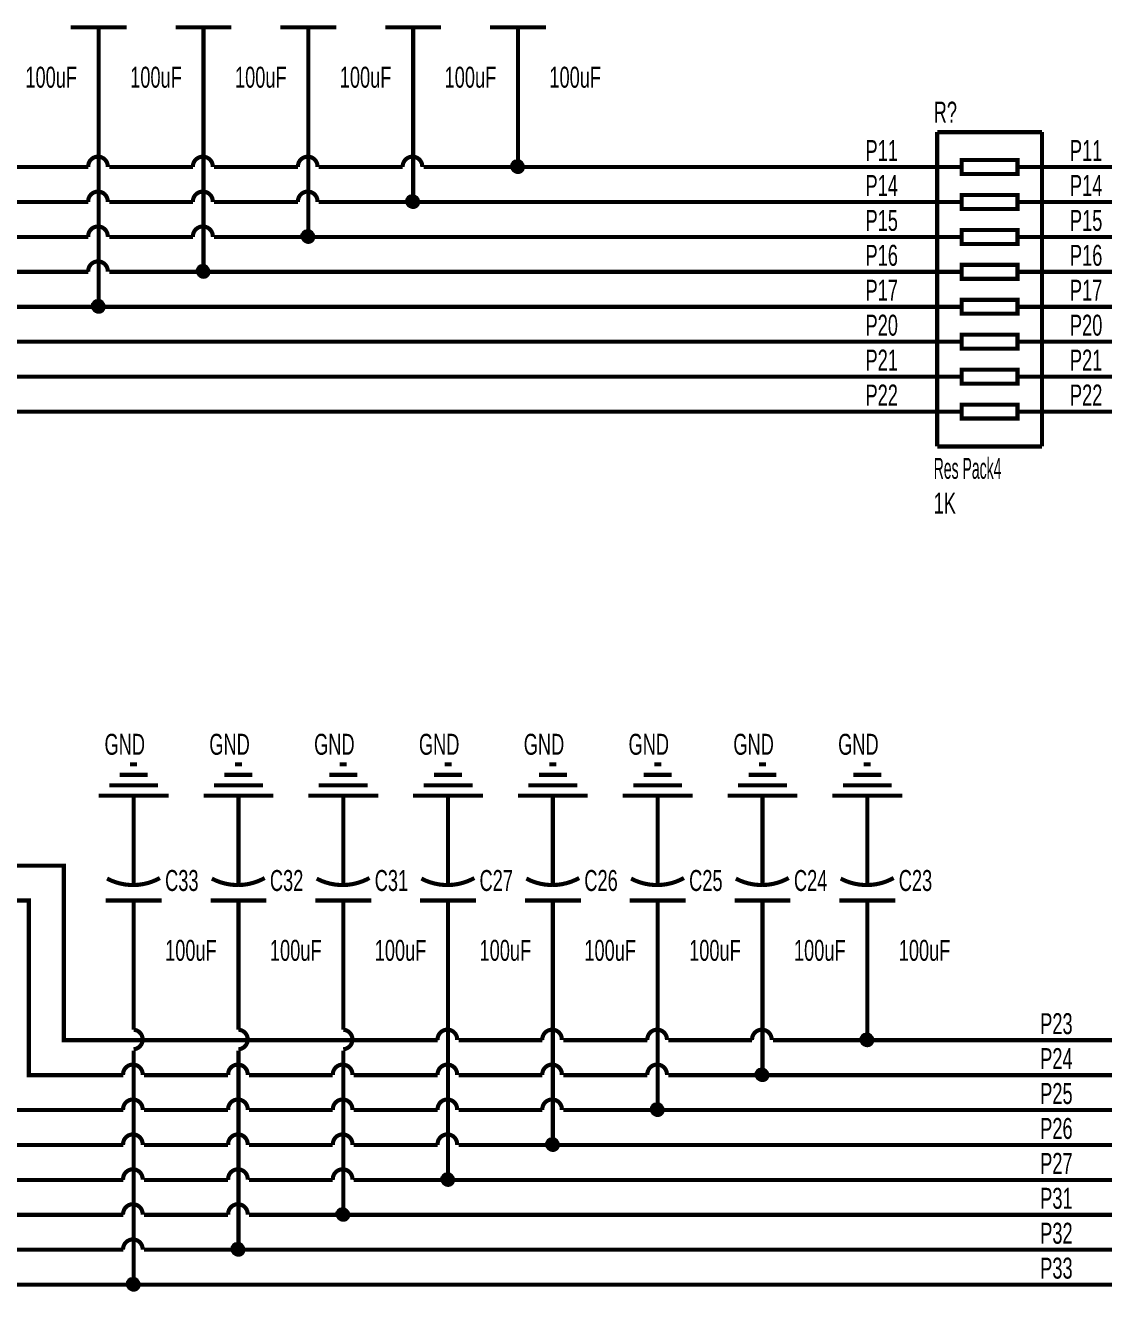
# Model space of a CAD drawing. Extents: x 0 to 22.3, y 0 to 15.7.
# Drawn here: x 2.99 to 6.082, y 6.78 to 10.406 of the extents above; entities that cross this region are included whole.
import ezdxf

# ---------------------------------------------------------------- set-up
doc = ezdxf.new("R2010")
doc.units = 0
doc.header["$MEASUREMENT"] = 0
doc.layers.get('0').update_dxf_attribs({"linetype": 'CONTINUOUS'})

msp = doc.modelspace()

# ---------------------------------------------------------------- linework, layer by layer
at = {"const_width": 0.0118}
for points in [[(3.28, 10.4), (3.12, 10.4)], [(3.2, 10.4), (3.2, 10.3)], [(3.58, 10.4), (3.42, 10.4)], [(3.5, 10.4), (3.5, 10.3)], [(3.88, 10.4), (3.72, 10.4)], [(3.8, 10.4), (3.8, 10.3)], [(4.18, 10.4), (4.02, 10.4)], [(4.1, 10.4), (4.1, 10.3)], [(4.48, 10.4), (4.32, 10.4)], [(4.4, 10.4), (4.4, 10.3)], [(3.2, 10.3), (3.2, 9.6)], [(3.5, 10.3), (3.5, 9.7)], [(3.8, 10.3), (3.8, 9.8)], [(4.1, 10.3), (4.1, 9.9)], [(4.4, 10.3), (4.4, 10)], [(5.6, 10.1), (5.6, 9.2)], [(5.6, 10.1), (5.9, 10.1)], [(5.9, 10.1), (5.9, 9.2)], [(3.225836, 10.000227), (3.225863, 10.002672), (3.225676, 10.00511), (3.225278, 10.007523), (3.22467, 10.009892), (3.223859, 10.012199), (3.22285, 10.014426), (3.22165, 10.016557), (3.22027, 10.018576), (3.218719, 10.020466), (3.217008, 10.022214), (3.215153, 10.023806), (3.213165, 10.02523), (3.211061, 10.026476), (3.208856, 10.027533), (3.206568, 10.028394), (3.204213, 10.029053), (3.20181, 10.029503), (3.199377, 10.029743), (3.196932, 10.029769), (3.194494, 10.029583), (3.192082, 10.029184), (3.189714, 10.028577), (3.187407, 10.027765), (3.18518, 10.026756), (3.18305, 10.025556), (3.181032, 10.024175), (3.179142, 10.022624), (3.177394, 10.020913), (3.175803, 10.019057), (3.174379, 10.017069), (3.173133, 10.014964), (3.172076, 10.012759), (3.171215, 10.010471), (3.170557, 10.008115), (3.170106, 10.005712), (3.169867, 10.003278), (3.16984, 10.000833), (3.169881, 9.999992)], [(3.526482, 10.000217), (3.52651, 10.002662), (3.526321, 10.0051), (3.525917, 10.007513), (3.525302, 10.009882), (3.524479, 10.012189), (3.523454, 10.014417), (3.522237, 10.016549), (3.520836, 10.018567), (3.519261, 10.020458), (3.517525, 10.022207), (3.515641, 10.023799), (3.513623, 10.025224), (3.511487, 10.026471), (3.509249, 10.027529), (3.506925, 10.028391), (3.504534, 10.02905), (3.502094, 10.029502), (3.499623, 10.029742), (3.497141, 10.02977), (3.494665, 10.029584), (3.492215, 10.029186), (3.48981, 10.02858), (3.487467, 10.027769), (3.485205, 10.02676), (3.483041, 10.025561), (3.480992, 10.024181), (3.479072, 10.02263), (3.477297, 10.020921), (3.47568, 10.019065), (3.474233, 10.017077), (3.472968, 10.014973), (3.471893, 10.012769), (3.471018, 10.01048), (3.470348, 10.008125), (3.46989, 10.005722), (3.469646, 10.003288), (3.469618, 10.000843), (3.469659, 10.000005)], [(3.82626, 10.000206), (3.826288, 10.002652), (3.826103, 10.00509), (3.825707, 10.007503), (3.825101, 10.009872), (3.824292, 10.01218), (3.823284, 10.014408), (3.822086, 10.01654), (3.820707, 10.018559), (3.819157, 10.020451), (3.817448, 10.0222), (3.815593, 10.023793), (3.813607, 10.025219), (3.811504, 10.026466), (3.8093, 10.027525), (3.807012, 10.028388), (3.804658, 10.029048), (3.802255, 10.0295), (3.799822, 10.029742), (3.797377, 10.02977), (3.794939, 10.029585), (3.792527, 10.029188), (3.790158, 10.028583), (3.787851, 10.027773), (3.785623, 10.026765), (3.783492, 10.025567), (3.781473, 10.024187), (3.779582, 10.022637), (3.777833, 10.020928), (3.77624, 10.019073), (3.774815, 10.017086), (3.773568, 10.014982), (3.772509, 10.012778), (3.771646, 10.01049), (3.770986, 10.008135), (3.770534, 10.005732), (3.770293, 10.003299), (3.770264, 10.000853), (3.770304, 10.000018)], [(4.126039, 10.000217), (4.126066, 10.002662), (4.12588, 10.005101), (4.125482, 10.007514), (4.124876, 10.009883), (4.124066, 10.01219), (4.123057, 10.014418), (4.121858, 10.016549), (4.120478, 10.018568), (4.118928, 10.020459), (4.117218, 10.022207), (4.115363, 10.0238), (4.113376, 10.025225), (4.111272, 10.026471), (4.109068, 10.027529), (4.10678, 10.028391), (4.104425, 10.02905), (4.102022, 10.029502), (4.099589, 10.029742), (4.097144, 10.02977), (4.094707, 10.029584), (4.092294, 10.029186), (4.089925, 10.028579), (4.087619, 10.027769), (4.085391, 10.02676), (4.08326, 10.025561), (4.081242, 10.024181), (4.079352, 10.02263), (4.077604, 10.02092), (4.076011, 10.019064), (4.074586, 10.017077), (4.07334, 10.014973), (4.072282, 10.012768), (4.071421, 10.01048), (4.070761, 10.008125), (4.07031, 10.005721), (4.07007, 10.003288), (4.070042, 10.000842), (4.070082, 10.000005)], [(5.67, 10.02), (5.67, 9.98), (5.83, 9.98), (5.83, 10.02), (5.67, 10.02)], [(0.9, 8.8), (1.3, 8.8), (1.3, 10), (3.17, 10)], [(3.23, 10), (3.47, 10)], [(3.53, 10), (3.77, 10)], [(3.83, 10), (4.07, 10)], [(4.13, 10), (5.4, 10)], [(5.6, 10), (5.4, 10)], [(5.6, 10), (5.67, 10)], [(5.83, 10), (5.9, 10)], [(5.9, 10), (6.1, 10)], [(3.225834, 9.900233), (3.225864, 9.902678), (3.225681, 9.905117), (3.225287, 9.90753), (3.224683, 9.9099), (3.223875, 9.912208), (3.222869, 9.914437), (3.221673, 9.91657), (3.220296, 9.918591), (3.218747, 9.920483), (3.21704, 9.922234), (3.215187, 9.923829), (3.213201, 9.925256), (3.211099, 9.926505), (3.208896, 9.927566), (3.206609, 9.92843), (3.204255, 9.929092), (3.201853, 9.929547), (3.19942, 9.92979), (3.196975, 9.92982), (3.194537, 9.929637), (3.192124, 9.929242), (3.189755, 9.928639), (3.187447, 9.927831), (3.185219, 9.926825), (3.183086, 9.925628), (3.181066, 9.924251), (3.179174, 9.922702), (3.177424, 9.920994), (3.175829, 9.91914), (3.174402, 9.917155), (3.173154, 9.915052), (3.172093, 9.912849), (3.171229, 9.910561), (3.170567, 9.908207), (3.170112, 9.905804), (3.169869, 9.903371), (3.169839, 9.900926), (3.169884, 9.899992)], [(3.52648, 9.900223), (3.526511, 9.902668), (3.526326, 9.905107), (3.525926, 9.90752), (3.525314, 9.90989), (3.524495, 9.912199), (3.523474, 9.914428), (3.52226, 9.916561), (3.520862, 9.918582), (3.519291, 9.920475), (3.517557, 9.922227), (3.515676, 9.923822), (3.51366, 9.92525), (3.511526, 9.9265), (3.509289, 9.927562), (3.506967, 9.928427), (3.504577, 9.92909), (3.502138, 9.929545), (3.499667, 9.929789), (3.497185, 9.929821), (3.494709, 9.929639), (3.492258, 9.929245), (3.489852, 9.928642), (3.487508, 9.927835), (3.485245, 9.926829), (3.483079, 9.925634), (3.481027, 9.924257), (3.479105, 9.922709), (3.477327, 9.921002), (3.475707, 9.919149), (3.474257, 9.917163), (3.472988, 9.915061), (3.47191, 9.912858), (3.471032, 9.910571), (3.470359, 9.908217), (3.469896, 9.905814), (3.469648, 9.903381), (3.469617, 9.900936), (3.469662, 9.900006)], [(3.826258, 9.900212), (3.82629, 9.902658), (3.826109, 9.905096), (3.825716, 9.90751), (3.825114, 9.90988), (3.824308, 9.912189), (3.823304, 9.914419), (3.822109, 9.916552), (3.820733, 9.918574), (3.819186, 9.920468), (3.81748, 9.922219), (3.815628, 9.923816), (3.813644, 9.925244), (3.811542, 9.926495), (3.80934, 9.927557), (3.807054, 9.928424), (3.804701, 9.929088), (3.802299, 9.929544), (3.799866, 9.929789), (3.797421, 9.929821), (3.794983, 9.92964), (3.79257, 9.929247), (3.7902, 9.928645), (3.787892, 9.927839), (3.785662, 9.926834), (3.783529, 9.925639), (3.781508, 9.924263), (3.779615, 9.922716), (3.777863, 9.921009), (3.776267, 9.919157), (3.774839, 9.917172), (3.773588, 9.915071), (3.772526, 9.912868), (3.77166, 9.910581), (3.770996, 9.908227), (3.77054, 9.905825), (3.770295, 9.903392), (3.770263, 9.900946), (3.770307, 9.900019)], [(3.17, 9.9), (1.4, 9.9), (1.4, 8.7), (0.9, 8.7)], [(3.47, 9.9), (3.23, 9.9)], [(3.77, 9.9), (3.53, 9.9)], [(5.4, 9.9), (3.83, 9.9)], [(5.6, 9.9), (5.4, 9.9)], [(5.6, 9.9), (5.67, 9.9)], [(5.67, 9.92), (5.67, 9.88), (5.83, 9.88), (5.83, 9.92), (5.67, 9.92)], [(5.83, 9.9), (5.9, 9.9)], [(5.9, 9.9), (6.1, 9.9)], [(3.225832, 9.80024), (3.225866, 9.802685), (3.225686, 9.805124), (3.225295, 9.807538), (3.224696, 9.809909), (3.223891, 9.812218), (3.222889, 9.814449), (3.221696, 9.816583), (3.220322, 9.818606), (3.218776, 9.820501), (3.217072, 9.822254), (3.215221, 9.823852), (3.213238, 9.825282), (3.211137, 9.826534), (3.208936, 9.827598), (3.20665, 9.828467), (3.204298, 9.829132), (3.201896, 9.829591), (3.199463, 9.829838), (3.197019, 9.829872), (3.19458, 9.829692), (3.192167, 9.829301), (3.189797, 9.828701), (3.187488, 9.827897), (3.185258, 9.826894), (3.183123, 9.825701), (3.181101, 9.824327), (3.179207, 9.822781), (3.177454, 9.821076), (3.175856, 9.819225), (3.174426, 9.817241), (3.173174, 9.81514), (3.17211, 9.812939), (3.171242, 9.810652), (3.170577, 9.808299), (3.170119, 9.805897), (3.169872, 9.803464), (3.169838, 9.801019), (3.169887, 9.799992)], [(3.526477, 9.800229), (3.526513, 9.802674), (3.526332, 9.805113), (3.525935, 9.807527), (3.525327, 9.809898), (3.524511, 9.812208), (3.523494, 9.814439), (3.522284, 9.816574), (3.520889, 9.818597), (3.51932, 9.820493), (3.51759, 9.822247), (3.515711, 9.823845), (3.513697, 9.825276), (3.511565, 9.826529), (3.50933, 9.827594), (3.507009, 9.828463), (3.504621, 9.82913), (3.502182, 9.829589), (3.499712, 9.829837), (3.497229, 9.829872), (3.494753, 9.829694), (3.492302, 9.829303), (3.489894, 9.828704), (3.487549, 9.827901), (3.485284, 9.826899), (3.483117, 9.825707), (3.481063, 9.824333), (3.479138, 9.822788), (3.477357, 9.821084), (3.475734, 9.819233), (3.474281, 9.81725), (3.473009, 9.81515), (3.471928, 9.812948), (3.471046, 9.810663), (3.470369, 9.80831), (3.469903, 9.805908), (3.469651, 9.803475), (3.469615, 9.80103), (3.469665, 9.800006)], [(3.17, 9.8), (1.5, 9.8), (1.5, 8.6), (0.9, 8.6)], [(3.47, 9.8), (3.23, 9.8)], [(5.4, 9.8), (3.53, 9.8)], [(5.6, 9.8), (5.4, 9.8)], [(5.6, 9.8), (5.67, 9.8)], [(5.67, 9.82), (5.67, 9.78), (5.83, 9.78), (5.83, 9.82), (5.67, 9.82)], [(5.83, 9.8), (5.9, 9.8)], [(5.9, 9.8), (6.1, 9.8)], [(3.225829, 9.700246), (3.225867, 9.702692), (3.225691, 9.705131), (3.225304, 9.707545), (3.224708, 9.709917), (3.223907, 9.712228), (3.222908, 9.71446), (3.221719, 9.716596), (3.220347, 9.718621), (3.218805, 9.720518), (3.217103, 9.722274), (3.215254, 9.723875), (3.213274, 9.725308), (3.211175, 9.726563), (3.208976, 9.727631), (3.206691, 9.728503), (3.20434, 9.729172), (3.201939, 9.729634), (3.199506, 9.729885), (3.197062, 9.729922), (3.194623, 9.729747), (3.192209, 9.72936), (3.189838, 9.728763), (3.187528, 9.727962), (3.185296, 9.726963), (3.18316, 9.725773), (3.181136, 9.724402), (3.179239, 9.722859), (3.177483, 9.721157), (3.175883, 9.719308), (3.17445, 9.717327), (3.173195, 9.715228), (3.172127, 9.713028), (3.171256, 9.710743), (3.170587, 9.708391), (3.170125, 9.705989), (3.169874, 9.703557), (3.169836, 9.701112), (3.16989, 9.699992)], [(5.67, 9.72), (5.67, 9.68), (5.83, 9.68), (5.83, 9.72), (5.67, 9.72)], [(3.17, 9.7), (1.6, 9.7), (1.6, 8.5), (0.9, 8.5)], [(5.4, 9.7), (3.23, 9.7)], [(5.6, 9.7), (5.4, 9.7)], [(5.6, 9.7), (5.67, 9.7)], [(5.83, 9.7), (5.9, 9.7)], [(5.9, 9.7), (6.1, 9.7)], [(5.67, 9.62), (5.67, 9.58), (5.83, 9.58), (5.83, 9.62), (5.67, 9.62)], [(5.4, 9.6), (1.7, 9.6), (1.7, 8.4), (0.9, 8.4)], [(5.6, 9.6), (5.4, 9.6)], [(5.6, 9.6), (5.67, 9.6)], [(5.83, 9.6), (5.9, 9.6)], [(5.9, 9.6), (6.1, 9.6)], [(5.4, 9.5), (1.8, 9.5), (1.8, 8.3), (0.9, 8.3)], [(5.6, 9.5), (5.4, 9.5)], [(5.6, 9.5), (5.67, 9.5)], [(5.67, 9.52), (5.67, 9.48), (5.83, 9.48), (5.83, 9.52), (5.67, 9.52)], [(5.83, 9.5), (5.9, 9.5)], [(5.9, 9.5), (6.1, 9.5)], [(5.4, 9.4), (1.9, 9.4), (1.9, 8.2), (0.9, 8.2)], [(5.6, 9.4), (5.4, 9.4)], [(5.6, 9.4), (5.67, 9.4)], [(5.67, 9.42), (5.67, 9.38), (5.83, 9.38), (5.83, 9.42), (5.67, 9.42)], [(5.83, 9.4), (5.9, 9.4)], [(5.9, 9.4), (6.1, 9.4)], [(5.67, 9.32), (5.67, 9.28), (5.83, 9.28), (5.83, 9.32), (5.67, 9.32)], [(5.4, 9.3), (2, 9.3), (2, 8.1), (0.9, 8.1)], [(5.6, 9.3), (5.4, 9.3)], [(5.6, 9.3), (5.67, 9.3)], [(5.83, 9.3), (5.9, 9.3)], [(5.9, 9.3), (6.1, 9.3)], [(5.6, 9.2), (5.9, 9.2)], [(3.29, 8.29), (3.31, 8.29)], [(3.59, 8.29), (3.61, 8.29)], [(3.89, 8.29), (3.91, 8.29)], [(4.19, 8.29), (4.21, 8.29)], [(4.49, 8.29), (4.51, 8.29)], [(4.79, 8.29), (4.81, 8.29)], [(5.09, 8.29), (5.11, 8.29)], [(5.39, 8.29), (5.41, 8.29)], [(3.23, 8.23), (3.37, 8.23)], [(3.26, 8.26), (3.34, 8.26)], [(3.53, 8.23), (3.67, 8.23)], [(3.56, 8.26), (3.64, 8.26)], [(3.83, 8.23), (3.97, 8.23)], [(3.86, 8.26), (3.94, 8.26)], [(4.13, 8.23), (4.27, 8.23)], [(4.16, 8.26), (4.24, 8.26)], [(4.43, 8.23), (4.57, 8.23)], [(4.46, 8.26), (4.54, 8.26)], [(4.73, 8.23), (4.87, 8.23)], [(4.76, 8.26), (4.84, 8.26)], [(5.03, 8.23), (5.17, 8.23)], [(5.06, 8.26), (5.14, 8.26)], [(5.33, 8.23), (5.47, 8.23)], [(5.36, 8.26), (5.44, 8.26)], [(3.2, 8.2), (3.4, 8.2)], [(3.3, 8.1), (3.3, 8.2)], [(3.5, 8.2), (3.7, 8.2)], [(3.6, 8.1), (3.6, 8.2)], [(3.8, 8.2), (4, 8.2)], [(3.9, 8.1), (3.9, 8.2)], [(4.1, 8.2), (4.3, 8.2)], [(4.2, 8.1), (4.2, 8.2)], [(4.4, 8.2), (4.6, 8.2)], [(4.5, 8.1), (4.5, 8.2)], [(4.7, 8.2), (4.9, 8.2)], [(4.8, 8.1), (4.8, 8.2)], [(5, 8.2), (5.2, 8.2)], [(5.1, 8.1), (5.1, 8.2)], [(5.3, 8.2), (5.5, 8.2)], [(5.4, 8.1), (5.4, 8.2)], [(3.3, 8), (3.3, 8.1)], [(3.6, 8), (3.6, 8.1)], [(3.9, 8), (3.9, 8.1)], [(4.2, 8), (4.2, 8.1)], [(4.5, 8), (4.5, 8.1)], [(4.8, 8), (4.8, 8.1)], [(5.1, 8), (5.1, 8.1)], [(5.4, 8), (5.4, 8.1)], [(0.9, 8), (3.1, 8), (3.1, 7.5), (4.17, 7.5)], [(3.3, 7.94), (3.3, 8)], [(3.6, 7.94), (3.6, 8)], [(3.9, 7.94), (3.9, 8)], [(4.2, 7.94), (4.2, 8)], [(4.5, 7.94), (4.5, 8)], [(4.8, 7.94), (4.8, 8)], [(5.1, 7.94), (5.1, 8)], [(5.4, 7.94), (5.4, 8)], [(3.223938, 7.962857), (3.236368, 7.956912), (3.249268, 7.952074), (3.262541, 7.948379), (3.276086, 7.945855), (3.289799, 7.944521), (3.299952, 7.944306)], [(3.299952, 7.944306), (3.313709, 7.945059), (3.327348, 7.947008), (3.340766, 7.950139), (3.353859, 7.954428), (3.366529, 7.959841), (3.375173, 7.964323)], [(3.523885, 7.962766), (3.536323, 7.956837), (3.549229, 7.952014), (3.562507, 7.948335), (3.576054, 7.945828), (3.589769, 7.944511), (3.599946, 7.944309)], [(3.599946, 7.944309), (3.613702, 7.945081), (3.627339, 7.947048), (3.640752, 7.950198), (3.653839, 7.954504), (3.666502, 7.959935), (3.675115, 7.964414)], [(3.823833, 7.962676), (3.836278, 7.956762), (3.84919, 7.951955), (3.862472, 7.948292), (3.876023, 7.945801), (3.889739, 7.944501), (3.89994, 7.944312)], [(3.89994, 7.944312), (3.913695, 7.945102), (3.927329, 7.947089), (3.940738, 7.950256), (3.953819, 7.954581), (3.966475, 7.960029), (3.975057, 7.964506)], [(4.123679, 7.962762), (4.136151, 7.956834), (4.149093, 7.952012), (4.162408, 7.948334), (4.175993, 7.945827), (4.189745, 7.944511), (4.199951, 7.944309)], [(4.199951, 7.944309), (4.213745, 7.945081), (4.227419, 7.94705), (4.240869, 7.9502), (4.253992, 7.954507), (4.266689, 7.959939), (4.275325, 7.964418)], [(4.423933, 7.962849), (4.436364, 7.956906), (4.449265, 7.952069), (4.462538, 7.948375), (4.476083, 7.945852), (4.489796, 7.94452), (4.499952, 7.944307)], [(4.499952, 7.944307), (4.513709, 7.945061), (4.527347, 7.947012), (4.540764, 7.950144), (4.553857, 7.954434), (4.566527, 7.95985), (4.575168, 7.964331)], [(4.723881, 7.962758), (4.736319, 7.95683), (4.749226, 7.952009), (4.762504, 7.948332), (4.776052, 7.945826), (4.789766, 7.94451), (4.799946, 7.944309)], [(4.799946, 7.944309), (4.813702, 7.945082), (4.827338, 7.947052), (4.84075, 7.950203), (4.853838, 7.954511), (4.866499, 7.959943), (4.87511, 7.964422)], [(5.023829, 7.962668), (5.036274, 7.956755), (5.049187, 7.95195), (5.062469, 7.948289), (5.07602, 7.945799), (5.089736, 7.9445), (5.09994, 7.944312)], [(5.09994, 7.944312), (5.113695, 7.945104), (5.127328, 7.947092), (5.140736, 7.950261), (5.153818, 7.954587), (5.166472, 7.960037), (5.175052, 7.964514)], [(5.323675, 7.962754), (5.336147, 7.956827), (5.34909, 7.952007), (5.362405, 7.94833), (5.37599, 7.945824), (5.389742, 7.94451), (5.399951, 7.944309)], [(5.399951, 7.944309), (5.413745, 7.945083), (5.427418, 7.947054), (5.440868, 7.950205), (5.45399, 7.954514), (5.466687, 7.959947), (5.47532, 7.964426)], [(0.9, 7.9), (3, 7.9), (3, 7.4), (3.27, 7.4)], [(3.38, 7.9), (3.22, 7.9)], [(3.3, 7.9), (3.3, 7.8)], [(3.68, 7.9), (3.52, 7.9)], [(3.6, 7.9), (3.6, 7.8)], [(3.98, 7.9), (3.82, 7.9)], [(3.9, 7.9), (3.9, 7.8)], [(4.28, 7.9), (4.12, 7.9)], [(4.2, 7.9), (4.2, 7.8)], [(4.58, 7.9), (4.42, 7.9)], [(4.5, 7.9), (4.5, 7.8)], [(4.88, 7.9), (4.72, 7.9)], [(4.8, 7.9), (4.8, 7.8)], [(5.18, 7.9), (5.02, 7.9)], [(5.1, 7.9), (5.1, 7.8)], [(5.48, 7.9), (5.32, 7.9)], [(5.4, 7.9), (5.4, 7.8)], [(0.9, 7.8), (2.9, 7.8), (2.9, 7.3), (3.27, 7.3)], [(3.3, 7.8), (3.3, 7.53)], [(3.6, 7.8), (3.6, 7.53)], [(3.9, 7.8), (3.9, 7.53)], [(4.2, 7.8), (4.2, 7.1)], [(4.5, 7.8), (4.5, 7.2)], [(4.8, 7.8), (4.8, 7.3)], [(5.1, 7.8), (5.1, 7.4)], [(5.4, 7.8), (5.4, 7.5)], [(0.9, 7.7), (2.8, 7.7), (2.8, 7.2), (3.27, 7.2)], [(0.9, 7.6), (2.7, 7.6), (2.7, 7.1), (3.27, 7.1)], [(0.9, 7.5), (2.6, 7.5), (2.6, 7), (3.27, 7)], [(3.299712, 7.474164), (3.302141, 7.474439), (3.304537, 7.474924), (3.306882, 7.475617), (3.309158, 7.476512), (3.311347, 7.477601), (3.313432, 7.478877), (3.315399, 7.480331), (3.317231, 7.48195), (3.318916, 7.483722), (3.320439, 7.485635), (3.32179, 7.487673), (3.322958, 7.489821), (3.323935, 7.492063), (3.324712, 7.494382), (3.325285, 7.496759), (3.325648, 7.499178), (3.325799, 7.501619), (3.325737, 7.504063), (3.325462, 7.506493), (3.324977, 7.50889), (3.324284, 7.511235), (3.32339, 7.513511), (3.3223, 7.515701), (3.321024, 7.517787), (3.319571, 7.519754), (3.317953, 7.521586), (3.31618, 7.523271), (3.314268, 7.524795), (3.31223, 7.526146), (3.310082, 7.527315), (3.307841, 7.528291), (3.305523, 7.529069), (3.303146, 7.529642), (3.300728, 7.530005), (3.300005, 7.530072)], [(3.599797, 7.47413), (3.602232, 7.474357), (3.604637, 7.474794), (3.606995, 7.47544), (3.609288, 7.476289), (3.611499, 7.477334), (3.61361, 7.478568), (3.615605, 7.479981), (3.617469, 7.481563), (3.619189, 7.483302), (3.62075, 7.485184), (3.622142, 7.487194), (3.623353, 7.489319), (3.624375, 7.491541), (3.625199, 7.493843), (3.625819, 7.496209), (3.62623, 7.498619), (3.62643, 7.501056), (3.626417, 7.503502), (3.626191, 7.505937), (3.625754, 7.508343), (3.625108, 7.510702), (3.624259, 7.512995), (3.623214, 7.515206), (3.62198, 7.517317), (3.620567, 7.519313), (3.618986, 7.521178), (3.617248, 7.522898), (3.615366, 7.524459), (3.613356, 7.525851), (3.611232, 7.527063), (3.609011, 7.528084), (3.606709, 7.528908), (3.604343, 7.529529), (3.601933, 7.52994), (3.600006, 7.530116)], [(3.899768, 7.474141), (3.902201, 7.474384), (3.904603, 7.474838), (3.906957, 7.4755), (3.909244, 7.476364), (3.911447, 7.477425), (3.91355, 7.478673), (3.915535, 7.4801), (3.917389, 7.481695), (3.919096, 7.483445), (3.920645, 7.485338), (3.922022, 7.487358), (3.923219, 7.489491), (3.924225, 7.49172), (3.925033, 7.494028), (3.925637, 7.496397), (3.926032, 7.498811), (3.926215, 7.501249), (3.926185, 7.503695), (3.925942, 7.506128), (3.925488, 7.508531), (3.924826, 7.510885), (3.923962, 7.513173), (3.922902, 7.515376), (3.921653, 7.517479), (3.920226, 7.519465), (3.918632, 7.521319), (3.916882, 7.523027), (3.91499, 7.524576), (3.91297, 7.525954), (3.910838, 7.52715), (3.908609, 7.528157), (3.906302, 7.528965), (3.903933, 7.529569), (3.90152, 7.529964), (3.900006, 7.530103)], [(4.225945, 7.500269), (4.226, 7.502714), (4.225843, 7.505154), (4.225473, 7.507572), (4.224894, 7.509948), (4.22411, 7.512264), (4.223128, 7.514504), (4.221954, 7.516649), (4.220597, 7.518683), (4.219069, 7.520592), (4.21738, 7.52236), (4.215543, 7.523974), (4.213572, 7.525422), (4.211483, 7.526693), (4.209292, 7.527776), (4.207014, 7.528665), (4.204667, 7.529351), (4.202269, 7.529831), (4.199839, 7.530099), (4.197395, 7.530155), (4.194955, 7.529997), (4.192538, 7.529627), (4.190163, 7.529048), (4.187847, 7.528264), (4.185608, 7.527282), (4.183463, 7.526107), (4.181429, 7.524751), (4.179521, 7.523222), (4.177753, 7.521532), (4.176139, 7.519695), (4.174691, 7.517724), (4.173421, 7.515635), (4.172338, 7.513443), (4.171449, 7.511164), (4.170763, 7.508817), (4.170284, 7.506419), (4.170015, 7.503988), (4.16996, 7.501544), (4.170034, 7.500002)], [(4.23, 7.5), (4.47, 7.5)], [(4.525724, 7.500282), (4.525778, 7.502727), (4.525619, 7.505167), (4.525249, 7.507584), (4.524669, 7.50996), (4.523884, 7.512276), (4.5229, 7.514515), (4.521725, 7.51666), (4.520368, 7.518694), (4.518838, 7.520601), (4.517148, 7.522369), (4.515311, 7.523982), (4.51334, 7.525429), (4.51125, 7.526699), (4.509058, 7.527781), (4.50678, 7.528669), (4.504433, 7.529354), (4.502035, 7.529832), (4.499604, 7.5301), (4.49716, 7.530154), (4.49472, 7.529996), (4.492304, 7.529625), (4.489928, 7.529045), (4.487613, 7.52826), (4.485374, 7.527276), (4.48323, 7.526101), (4.481197, 7.524743), (4.479289, 7.523213), (4.477522, 7.521523), (4.475909, 7.519685), (4.474462, 7.517714), (4.473193, 7.515624), (4.472111, 7.513431), (4.471223, 7.511152), (4.470538, 7.508805), (4.47006, 7.506406), (4.469792, 7.503976), (4.469738, 7.501531), (4.469814, 7.499985)], [(4.53, 7.5), (4.77, 7.5)], [(4.826368, 7.500244), (4.826426, 7.502689), (4.82627, 7.50513), (4.825903, 7.507547), (4.825326, 7.509924), (4.824544, 7.512241), (4.823564, 7.514481), (4.822391, 7.516627), (4.821037, 7.518663), (4.81951, 7.520573), (4.817822, 7.522343), (4.815987, 7.523958), (4.814018, 7.525408), (4.81193, 7.526681), (4.809739, 7.527766), (4.807462, 7.528657), (4.805116, 7.529345), (4.802719, 7.529827), (4.800289, 7.530097), (4.797845, 7.530155), (4.795405, 7.53), (4.792987, 7.529632), (4.790611, 7.529055), (4.788295, 7.528273), (4.786055, 7.527293), (4.783909, 7.52612), (4.781874, 7.524765), (4.779964, 7.523238), (4.778195, 7.52155), (4.77658, 7.519715), (4.77513, 7.517745), (4.773858, 7.515657), (4.772773, 7.513465), (4.771882, 7.511188), (4.771194, 7.508841), (4.770712, 7.506444), (4.770442, 7.504013), (4.770384, 7.501568), (4.770457, 7.500034)], [(4.83, 7.5), (5.07, 7.5)], [(5.126147, 7.500257), (5.126203, 7.502702), (5.126047, 7.505143), (5.125678, 7.50756), (5.1251, 7.509936), (5.124317, 7.512253), (5.123336, 7.514493), (5.122163, 7.516638), (5.120807, 7.518674), (5.119279, 7.520583), (5.117591, 7.522352), (5.115755, 7.523967), (5.113785, 7.525415), (5.111697, 7.526687), (5.109505, 7.527771), (5.107228, 7.528661), (5.104881, 7.529348), (5.102484, 7.529829), (5.100054, 7.530098), (5.097609, 7.530155), (5.095169, 7.529998), (5.092752, 7.52963), (5.090377, 7.529052), (5.08806, 7.528269), (5.085821, 7.527287), (5.083676, 7.526113), (5.081641, 7.524758), (5.079732, 7.523229), (5.077964, 7.521541), (5.076349, 7.519704), (5.074901, 7.517734), (5.07363, 7.515645), (5.072545, 7.513453), (5.071656, 7.511175), (5.070969, 7.508829), (5.070488, 7.506431), (5.070219, 7.504), (5.070162, 7.501555), (5.070236, 7.500017)], [(5.13, 7.5), (5.9, 7.5)], [(6.1, 7.5), (5.9, 7.5)], [(3.3, 7.47), (3.3, 6.8)], [(3.6, 7.47), (3.6, 6.9)], [(3.9, 7.47), (3.9, 7)], [(3.32574, 7.400288), (3.325799, 7.402732), (3.325644, 7.405173), (3.325277, 7.407591), (3.3247, 7.409967), (3.323919, 7.412285), (3.322939, 7.414525), (3.321767, 7.416671), (3.320413, 7.418708), (3.318887, 7.420618), (3.3172, 7.422388), (3.315365, 7.424004), (3.313396, 7.425454), (3.311308, 7.426727), (3.309118, 7.427813), (3.306841, 7.428704), (3.304495, 7.429393), (3.302098, 7.429875), (3.299668, 7.430147), (3.297224, 7.430205), (3.294784, 7.43005), (3.292366, 7.429683), (3.28999, 7.429107), (3.287673, 7.428325), (3.285433, 7.427345), (3.283287, 7.426173), (3.281252, 7.424819), (3.279342, 7.423292), (3.277572, 7.421604), (3.275956, 7.419769), (3.274507, 7.4178), (3.273234, 7.415712), (3.272148, 7.413521), (3.271257, 7.411243), (3.270568, 7.408897), (3.270086, 7.4065), (3.269815, 7.404069), (3.269757, 7.401624), (3.269837, 7.399987)], [(3.626384, 7.400249), (3.626446, 7.402694), (3.626295, 7.405135), (3.625931, 7.407553), (3.625358, 7.40993), (3.62458, 7.412249), (3.623603, 7.41449), (3.622434, 7.416638), (3.621083, 7.418676), (3.619559, 7.420589), (3.617874, 7.422361), (3.616042, 7.42398), (3.614075, 7.425433), (3.611989, 7.426708), (3.6098, 7.427798), (3.607524, 7.428692), (3.605179, 7.429384), (3.602783, 7.429869), (3.600353, 7.430144), (3.597909, 7.430206), (3.595469, 7.430054), (3.593051, 7.42969), (3.590674, 7.429117), (3.588356, 7.428339), (3.586115, 7.427362), (3.583967, 7.426193), (3.58193, 7.424841), (3.580018, 7.423317), (3.578246, 7.421632), (3.576627, 7.419799), (3.575175, 7.417832), (3.573899, 7.415746), (3.57281, 7.413556), (3.571916, 7.41128), (3.571224, 7.408935), (3.570739, 7.406538), (3.570464, 7.404108), (3.570403, 7.401663), (3.57048, 7.400036)], [(3.926163, 7.400262), (3.926224, 7.402707), (3.926071, 7.405148), (3.925706, 7.407566), (3.925132, 7.409943), (3.924353, 7.412261), (3.923375, 7.414502), (3.922205, 7.41665), (3.920853, 7.418687), (3.919328, 7.420599), (3.917643, 7.42237), (3.915809, 7.423988), (3.913842, 7.42544), (3.911755, 7.426715), (3.909566, 7.427803), (3.907289, 7.428696), (3.904944, 7.429387), (3.902548, 7.429871), (3.900118, 7.430145), (3.897674, 7.430205), (3.895233, 7.430053), (3.892816, 7.429688), (3.890439, 7.429114), (3.888122, 7.428334), (3.885881, 7.427356), (3.883734, 7.426186), (3.881697, 7.424833), (3.879786, 7.423308), (3.878014, 7.421623), (3.876397, 7.419789), (3.874945, 7.417821), (3.873671, 7.415734), (3.872583, 7.413544), (3.87169, 7.411267), (3.870999, 7.408922), (3.870515, 7.406524), (3.870242, 7.404094), (3.870181, 7.40165), (3.870259, 7.40002)], [(4.225942, 7.400276), (4.226001, 7.40272), (4.225847, 7.405161), (4.225481, 7.407579), (4.224906, 7.409956), (4.224126, 7.412273), (4.223147, 7.414514), (4.221976, 7.416661), (4.220623, 7.418698), (4.219097, 7.420609), (4.217411, 7.42238), (4.215576, 7.423997), (4.213608, 7.425447), (4.211521, 7.426721), (4.209331, 7.427808), (4.207055, 7.4287), (4.204709, 7.42939), (4.202312, 7.429873), (4.199882, 7.430146), (4.197438, 7.430205), (4.194998, 7.430051), (4.19258, 7.429685), (4.190204, 7.42911), (4.187887, 7.42833), (4.185647, 7.42735), (4.1835, 7.426179), (4.181464, 7.424826), (4.179553, 7.4233), (4.177783, 7.421613), (4.176166, 7.419778), (4.174716, 7.41781), (4.173442, 7.415722), (4.172355, 7.413532), (4.171463, 7.411255), (4.170773, 7.408909), (4.17029, 7.406511), (4.170018, 7.404081), (4.169959, 7.401636), (4.170038, 7.400003)], [(4.525721, 7.400289), (4.525779, 7.402734), (4.525624, 7.405174), (4.525257, 7.407592), (4.52468, 7.409968), (4.523899, 7.412286), (4.522919, 7.414526), (4.521747, 7.416672), (4.520393, 7.418708), (4.518866, 7.420619), (4.517179, 7.422389), (4.515344, 7.424005), (4.513375, 7.425455), (4.511288, 7.426728), (4.509097, 7.427814), (4.50682, 7.428705), (4.504474, 7.429394), (4.502077, 7.429876), (4.499647, 7.430147), (4.497203, 7.430205), (4.494763, 7.43005), (4.492346, 7.429683), (4.48997, 7.429106), (4.487653, 7.428325), (4.485413, 7.427344), (4.483267, 7.426172), (4.481231, 7.424818), (4.479321, 7.423291), (4.477552, 7.421604), (4.475936, 7.419768), (4.474486, 7.417799), (4.473214, 7.415711), (4.472128, 7.41352), (4.471237, 7.411242), (4.470548, 7.408896), (4.470066, 7.406498), (4.469795, 7.404068), (4.469737, 7.401623), (4.469818, 7.399985)], [(4.826365, 7.40025), (4.826426, 7.402695), (4.826275, 7.405136), (4.825911, 7.407554), (4.825338, 7.409931), (4.82456, 7.41225), (4.823583, 7.414491), (4.822414, 7.416639), (4.821063, 7.418677), (4.819539, 7.42059), (4.817854, 7.422362), (4.816021, 7.423981), (4.814054, 7.425433), (4.811968, 7.426709), (4.809779, 7.427798), (4.807503, 7.428692), (4.805158, 7.429384), (4.802762, 7.42987), (4.800333, 7.430144), (4.797888, 7.430206), (4.795448, 7.430054), (4.79303, 7.42969), (4.790653, 7.429117), (4.788336, 7.428339), (4.786094, 7.427361), (4.783947, 7.426192), (4.781909, 7.424841), (4.779997, 7.423316), (4.778225, 7.421631), (4.776607, 7.419798), (4.775155, 7.417831), (4.773879, 7.415745), (4.77279, 7.413555), (4.771896, 7.411279), (4.771204, 7.408933), (4.770719, 7.406537), (4.770445, 7.404107), (4.770383, 7.401662), (4.77046, 7.400035)], [(3.27, 6.9), (2.5, 6.9), (2.5, 7.4), (0.9, 7.4)], [(3.33, 7.4), (3.57, 7.4)], [(3.63, 7.4), (3.87, 7.4)], [(3.93, 7.4), (4.17, 7.4)], [(4.23, 7.4), (4.47, 7.4)], [(4.53, 7.4), (4.77, 7.4)], [(4.83, 7.4), (5.9, 7.4)], [(6.1, 7.4), (5.9, 7.4)], [(3.325737, 7.300294), (3.325799, 7.302739), (3.325648, 7.30518), (3.325285, 7.307598), (3.324712, 7.309976), (3.323935, 7.312294), (3.322958, 7.314536), (3.32179, 7.316684), (3.320439, 7.318722), (3.318915, 7.320635), (3.317231, 7.322408), (3.315398, 7.324027), (3.313432, 7.32548), (3.311346, 7.326756), (3.309157, 7.327845), (3.306881, 7.32874), (3.304537, 7.329433), (3.30214, 7.329918), (3.299711, 7.330193), (3.297267, 7.330255), (3.294826, 7.330104), (3.292408, 7.329741), (3.290032, 7.329168), (3.287713, 7.32839), (3.285472, 7.327413), (3.283324, 7.326245), (3.281286, 7.324894), (3.279374, 7.32337), (3.277602, 7.321685), (3.275983, 7.319852), (3.27453, 7.317885), (3.273255, 7.315799), (3.272165, 7.31361), (3.271271, 7.311334), (3.270578, 7.308988), (3.270093, 7.306592), (3.269818, 7.304162), (3.269756, 7.301717), (3.269841, 7.299987)], [(3.626381, 7.300255), (3.626447, 7.3027), (3.626299, 7.305141), (3.625939, 7.307559), (3.62537, 7.309938), (3.624596, 7.312257), (3.623622, 7.314501), (3.622457, 7.31665), (3.621109, 7.31869), (3.619588, 7.320605), (3.617906, 7.32238), (3.616076, 7.324002), (3.614111, 7.325458), (3.612027, 7.326737), (3.60984, 7.327829), (3.607566, 7.328727), (3.605222, 7.329423), (3.602826, 7.329912), (3.600397, 7.33019), (3.597953, 7.330256), (3.595512, 7.330108), (3.593094, 7.329748), (3.590716, 7.329179), (3.588397, 7.328404), (3.586154, 7.327431), (3.584005, 7.326265), (3.581965, 7.324917), (3.580051, 7.323396), (3.578276, 7.321713), (3.576655, 7.319883), (3.575199, 7.317918), (3.573921, 7.315834), (3.572828, 7.313646), (3.571931, 7.311371), (3.571235, 7.309027), (3.570746, 7.306631), (3.570468, 7.304201), (3.570402, 7.301756), (3.570484, 7.300037)], [(3.92616, 7.300269), (3.926225, 7.302713), (3.926076, 7.305154), (3.925715, 7.307573), (3.925144, 7.309951), (3.924369, 7.31227), (3.923394, 7.314513), (3.922228, 7.316662), (3.920879, 7.318702), (3.919357, 7.320616), (3.917674, 7.32239), (3.915843, 7.32401), (3.913878, 7.325465), (3.911793, 7.326743), (3.909605, 7.327835), (3.907331, 7.328731), (3.904986, 7.329426), (3.902591, 7.329914), (3.900161, 7.330191), (3.897717, 7.330256), (3.895277, 7.330107), (3.892859, 7.329746), (3.890481, 7.329175), (3.888162, 7.3284), (3.88592, 7.327425), (3.883771, 7.326258), (3.881732, 7.324909), (3.879818, 7.323387), (3.878045, 7.321703), (3.876424, 7.319872), (3.87497, 7.317907), (3.873692, 7.315822), (3.872601, 7.313633), (3.871704, 7.311358), (3.871009, 7.309013), (3.870522, 7.306617), (3.870245, 7.304187), (3.87018, 7.301743), (3.870263, 7.30002)], [(4.225939, 7.300282), (4.226002, 7.302727), (4.225852, 7.305168), (4.22549, 7.307586), (4.224918, 7.309964), (4.224141, 7.312283), (4.223166, 7.314525), (4.221998, 7.316674), (4.220648, 7.318713), (4.219125, 7.320626), (4.217442, 7.322399), (4.21561, 7.324019), (4.213644, 7.325473), (4.211559, 7.32675), (4.209371, 7.32784), (4.207095, 7.328736), (4.204751, 7.32943), (4.202355, 7.329916), (4.199925, 7.330192), (4.197481, 7.330256), (4.195041, 7.330105), (4.192623, 7.329743), (4.190246, 7.329171), (4.187927, 7.328395), (4.185685, 7.327419), (4.183537, 7.326251), (4.181499, 7.324901), (4.179586, 7.323378), (4.177813, 7.321694), (4.176193, 7.319862), (4.17474, 7.317895), (4.173463, 7.31581), (4.172373, 7.313621), (4.171477, 7.311345), (4.170784, 7.309), (4.170297, 7.306604), (4.170021, 7.304174), (4.169958, 7.301729), (4.170042, 7.300003)], [(4.525718, 7.300296), (4.52578, 7.30274), (4.525628, 7.305181), (4.525265, 7.307599), (4.524692, 7.309977), (4.523915, 7.312295), (4.522938, 7.314537), (4.521769, 7.316685), (4.520418, 7.318723), (4.518895, 7.320636), (4.51721, 7.322409), (4.515378, 7.324027), (4.513411, 7.32548), (4.511325, 7.326756), (4.509136, 7.327846), (4.506861, 7.32874), (4.504516, 7.329433), (4.50212, 7.329918), (4.49969, 7.330193), (4.497246, 7.330255), (4.494806, 7.330104), (4.492388, 7.329741), (4.490011, 7.329168), (4.487693, 7.32839), (4.485451, 7.327413), (4.483304, 7.326244), (4.481266, 7.324893), (4.479354, 7.323369), (4.477582, 7.321684), (4.475963, 7.319851), (4.47451, 7.317884), (4.473234, 7.315798), (4.472145, 7.313609), (4.471251, 7.311333), (4.470559, 7.308987), (4.470073, 7.30659), (4.469798, 7.30416), (4.469736, 7.301716), (4.469821, 7.299985)], [(5.9, 6.8), (2.4, 6.8), (2.4, 7.3), (0.9, 7.3)], [(3.33, 7.3), (3.57, 7.3)], [(3.63, 7.3), (3.87, 7.3)], [(3.93, 7.3), (4.17, 7.3)], [(4.23, 7.3), (4.47, 7.3)], [(4.53, 7.3), (5.9, 7.3)], [(6.1, 7.3), (5.9, 7.3)], [(3.325734, 7.200301), (3.3258, 7.202746), (3.325653, 7.205187), (3.325293, 7.207606), (3.324724, 7.209984), (3.32395, 7.212304), (3.322977, 7.214547), (3.321812, 7.216697), (3.320464, 7.218737), (3.318943, 7.220652), (3.317262, 7.222427), (3.315432, 7.224049), (3.313467, 7.225505), (3.311384, 7.226785), (3.309196, 7.227878), (3.306922, 7.228775), (3.304578, 7.229472), (3.302183, 7.229961), (3.299754, 7.23024), (3.29731, 7.230306), (3.294869, 7.230158), (3.292451, 7.229799), (3.290073, 7.22923), (3.287754, 7.228455), (3.285511, 7.227482), (3.283361, 7.226317), (3.281321, 7.224968), (3.279407, 7.223447), (3.277632, 7.221765), (3.27601, 7.219935), (3.274554, 7.21797), (3.273275, 7.215886), (3.272183, 7.213699), (3.271285, 7.211424), (3.270589, 7.20908), (3.2701, 7.206684), (3.269821, 7.204254), (3.269755, 7.201809), (3.269845, 7.199987)], [(3.626378, 7.200261), (3.626448, 7.202705), (3.626304, 7.205147), (3.625948, 7.207566), (3.625382, 7.209945), (3.624611, 7.212266), (3.623641, 7.214511), (3.622479, 7.216662), (3.621134, 7.218705), (3.619616, 7.220622), (3.617937, 7.222399), (3.61611, 7.224024), (3.614147, 7.225483), (3.612066, 7.226765), (3.60988, 7.227861), (3.607607, 7.228762), (3.605264, 7.229462), (3.602869, 7.229955), (3.600441, 7.230237), (3.597997, 7.230306), (3.595556, 7.230162), (3.593137, 7.229806), (3.590758, 7.229241), (3.588438, 7.22847), (3.586194, 7.227499), (3.584042, 7.226337), (3.582001, 7.224992), (3.580084, 7.223474), (3.578307, 7.221794), (3.576683, 7.219966), (3.575224, 7.218004), (3.573942, 7.215922), (3.572846, 7.213735), (3.571945, 7.211462), (3.571245, 7.209119), (3.570753, 7.206723), (3.570471, 7.204294), (3.570401, 7.20185), (3.570488, 7.200039)], [(3.926157, 7.200275), (3.926225, 7.202719), (3.92608, 7.205161), (3.925723, 7.20758), (3.925156, 7.209959), (3.924384, 7.212279), (3.923413, 7.214523), (3.92225, 7.216674), (3.920904, 7.218716), (3.919385, 7.220632), (3.917705, 7.222409), (3.915877, 7.224033), (3.913914, 7.225491), (3.911831, 7.226772), (3.909645, 7.227867), (3.907372, 7.228767), (3.905029, 7.229465), (3.902634, 7.229957), (3.900205, 7.230238), (3.897761, 7.230306), (3.89532, 7.230161), (3.892901, 7.229804), (3.890523, 7.229237), (3.888203, 7.228465), (3.885959, 7.227493), (3.883808, 7.22633), (3.881767, 7.224984), (3.879851, 7.223465), (3.878075, 7.221784), (3.876452, 7.219956), (3.874994, 7.217992), (3.873713, 7.215909), (3.872618, 7.213723), (3.871718, 7.211449), (3.87102, 7.209105), (3.870529, 7.20671), (3.870248, 7.20428), (3.870179, 7.201836), (3.870267, 7.200021)], [(4.225936, 7.200289), (4.226003, 7.202733), (4.225856, 7.205174), (4.225498, 7.207593), (4.22493, 7.209972), (4.224157, 7.212292), (4.223185, 7.214536), (4.222021, 7.216686), (4.220674, 7.218727), (4.219154, 7.220643), (4.217473, 7.222419), (4.215644, 7.224041), (4.21368, 7.225498), (4.211597, 7.226779), (4.20941, 7.227872), (4.207136, 7.228771), (4.204793, 7.229469), (4.202397, 7.229959), (4.199969, 7.230239), (4.197524, 7.230306), (4.195084, 7.23016), (4.192665, 7.229801), (4.190287, 7.229233), (4.187968, 7.22846), (4.185724, 7.227487), (4.183574, 7.226323), (4.181534, 7.224976), (4.179618, 7.223456), (4.177843, 7.221774), (4.176221, 7.219945), (4.174764, 7.217981), (4.173484, 7.215897), (4.17239, 7.21371), (4.171491, 7.211436), (4.170794, 7.209092), (4.170304, 7.206696), (4.170024, 7.204267), (4.169957, 7.201822), (4.170046, 7.200003)], [(3.33, 7.2), (3.57, 7.2)], [(3.63, 7.2), (3.87, 7.2)], [(3.93, 7.2), (4.17, 7.2)], [(4.23, 7.2), (5.9, 7.2)], [(6.1, 7.2), (5.9, 7.2)], [(3.325731, 7.100308), (3.325801, 7.102752), (3.325657, 7.105194), (3.325301, 7.107613), (3.324736, 7.109992), (3.323966, 7.112313), (3.322996, 7.114558), (3.321834, 7.11671), (3.320489, 7.118752), (3.318972, 7.12067), (3.317293, 7.122448), (3.315465, 7.124072), (3.313503, 7.125531), (3.311422, 7.126814), (3.309236, 7.12791), (3.306963, 7.128812), (3.304621, 7.129512), (3.302226, 7.130005), (3.299797, 7.130287), (3.297353, 7.130357), (3.294912, 7.130213), (3.292493, 7.129857), (3.290115, 7.129292), (3.287794, 7.128521), (3.28555, 7.127551), (3.283398, 7.126389), (3.281357, 7.125044), (3.27944, 7.123526), (3.277662, 7.121847), (3.276038, 7.120019), (3.274579, 7.118057), (3.273297, 7.115975), (3.272201, 7.113789), (3.271299, 7.111516), (3.270599, 7.109172), (3.270106, 7.106777), (3.269824, 7.104348), (3.269754, 7.101904), (3.269849, 7.099987)], [(3.626375, 7.100267), (3.626448, 7.102711), (3.626308, 7.105153), (3.625956, 7.107573), (3.625394, 7.109953), (3.624627, 7.112275), (3.623661, 7.114521), (3.622502, 7.116675), (3.62116, 7.118719), (3.619646, 7.120639), (3.617969, 7.122419), (3.616144, 7.124046), (3.614184, 7.125508), (3.612104, 7.126794), (3.609921, 7.127893), (3.607649, 7.128798), (3.605307, 7.129501), (3.602913, 7.129998), (3.600485, 7.130284), (3.598041, 7.130357), (3.5956, 7.130217), (3.593181, 7.129865), (3.590801, 7.129303), (3.58848, 7.128536), (3.586234, 7.127569), (3.584081, 7.126411), (3.582037, 7.125069), (3.580118, 7.123553), (3.578338, 7.121877), (3.576711, 7.120051), (3.575249, 7.118091), (3.573964, 7.116011), (3.572864, 7.113826), (3.57196, 7.111554), (3.571256, 7.109212), (3.57076, 7.106818), (3.570474, 7.104389), (3.570401, 7.101945), (3.570492, 7.10004)], [(3.926154, 7.100281), (3.926226, 7.102726), (3.926085, 7.105167), (3.925731, 7.107587), (3.925168, 7.109967), (3.9244, 7.112288), (3.923432, 7.114534), (3.922273, 7.116687), (3.92093, 7.118731), (3.919414, 7.120649), (3.917737, 7.122429), (3.915911, 7.124055), (3.91395, 7.125516), (3.91187, 7.126801), (3.909685, 7.127899), (3.907413, 7.128803), (3.905071, 7.129505), (3.902677, 7.13), (3.900249, 7.130285), (3.897805, 7.130357), (3.895364, 7.130216), (3.892945, 7.129862), (3.890565, 7.129299), (3.888244, 7.128531), (3.885999, 7.127563), (3.883846, 7.126403), (3.881803, 7.12506), (3.879885, 7.123544), (3.878106, 7.121866), (3.87648, 7.12004), (3.875019, 7.118079), (3.873735, 7.115998), (3.872636, 7.113813), (3.871733, 7.111541), (3.871031, 7.109198), (3.870536, 7.106804), (3.870251, 7.104375), (3.870179, 7.10193), (3.870271, 7.100022)], [(3.33, 7.1), (3.57, 7.1)], [(3.63, 7.1), (3.87, 7.1)], [(3.93, 7.1), (5.9, 7.1)], [(6.1, 7.1), (5.9, 7.1)], [(3.325753, 7.00023), (3.325794, 7.002713), (3.325621, 7.00519), (3.325237, 7.007642), (3.324643, 7.010051), (3.323845, 7.012399), (3.322849, 7.014667), (3.321662, 7.016838), (3.320293, 7.018895), (3.318752, 7.020824), (3.317052, 7.022609), (3.315206, 7.024236), (3.313226, 7.025694), (3.31113, 7.026972), (3.308931, 7.028058), (3.306648, 7.028946), (3.304297, 7.029629), (3.301897, 7.030101), (3.299465, 7.030358), (3.29702, 7.030399), (3.294581, 7.030224), (3.292167, 7.029833), (3.289795, 7.02923), (3.287484, 7.02842), (3.285251, 7.027408), (3.283113, 7.026202), (3.281088, 7.024812), (3.279189, 7.023247), (3.277432, 7.021521), (3.275829, 7.019645), (3.274394, 7.017635), (3.273136, 7.015505), (3.272066, 7.013272), (3.271192, 7.010953), (3.27052, 7.008565), (3.270056, 7.006127), (3.269802, 7.003657), (3.269761, 7.001174), (3.26982, 6.999957)], [(3.626398, 7.000195), (3.626441, 7.002678), (3.626272, 7.005155), (3.62589, 7.007608), (3.6253, 7.010018), (3.624505, 7.012366), (3.623511, 7.014635), (3.622326, 7.016808), (3.62096, 7.018867), (3.619422, 7.020798), (3.617724, 7.022585), (3.61588, 7.024215), (3.613902, 7.025675), (3.611807, 7.026955), (3.60961, 7.028044), (3.607327, 7.028935), (3.604977, 7.029621), (3.602577, 7.030095), (3.600146, 7.030356), (3.597701, 7.0304), (3.595262, 7.030228), (3.592847, 7.02984), (3.590475, 7.02924), (3.588163, 7.028433), (3.585929, 7.027424), (3.58379, 7.02622), (3.581762, 7.024832), (3.579861, 7.02327), (3.578102, 7.021546), (3.576497, 7.019672), (3.575059, 7.017664), (3.573799, 7.015536), (3.572727, 7.013304), (3.57185, 7.010986), (3.571175, 7.008599), (3.570707, 7.006161), (3.570451, 7.003692), (3.570407, 7.001209), (3.570463, 7.000002)], [(3.33, 7), (3.57, 7)], [(3.63, 7), (5.9, 7)], [(6.1, 7), (5.9, 7)], [(3.325771, 6.900204), (3.325783, 6.90265), (3.325581, 6.905087), (3.325168, 6.907497), (3.324546, 6.909862), (3.323721, 6.912164), (3.322698, 6.914385), (3.321485, 6.916509), (3.320092, 6.918519), (3.318529, 6.920399), (3.316809, 6.922137), (3.314943, 6.923717), (3.312947, 6.925129), (3.310835, 6.926362), (3.308624, 6.927406), (3.306331, 6.928253), (3.303972, 6.928897), (3.301566, 6.929333), (3.299131, 6.929558), (3.296687, 6.929569), (3.29425, 6.929367), (3.29184, 6.928954), (3.289475, 6.928332), (3.287174, 6.927507), (3.284953, 6.926484), (3.28283, 6.925271), (3.280821, 6.923878), (3.27894, 6.922314), (3.277203, 6.920593), (3.275623, 6.918727), (3.274211, 6.916731), (3.272979, 6.914619), (3.271935, 6.912407), (3.271088, 6.910113), (3.270444, 6.907754), (3.270008, 6.905348), (3.269784, 6.902913), (3.269772, 6.900467), (3.269795, 6.899988)], [(5.9, 6.9), (3.33, 6.9)], [(6.1, 6.9), (5.9, 6.9)], [(6.1, 6.8), (5.9, 6.8)]]:
    msp.add_lwpolyline(points, dxfattribs=at)
at = {"const_width": 0.02}
for points in [[(4.39, 10, 1), (4.41, 10, 1)], [(4.09, 9.9, 1), (4.11, 9.9, 1)], [(3.79, 9.8, 1), (3.81, 9.8, 1)], [(3.49, 9.7, 1), (3.51, 9.7, 1)], [(3.19, 9.6, 1), (3.21, 9.6, 1)], [(5.39, 7.5, 1), (5.41, 7.5, 1)], [(5.09, 7.4, 1), (5.11, 7.4, 1)], [(4.79, 7.3, 1), (4.81, 7.3, 1)], [(4.49, 7.2, 1), (4.51, 7.2, 1)], [(4.19, 7.1, 1), (4.21, 7.1, 1)], [(3.89, 7, 1), (3.91, 7, 1)], [(3.59, 6.9, 1), (3.61, 6.9, 1)], [(3.29, 6.8, 1), (3.31, 6.8, 1)]]:
    msp.add_lwpolyline(points, format="xyb", close=True, dxfattribs=at)
for centre, major_axis, ratio in [((4.398267, 10.002187), (0, 0.018037), 0.999834), ((4.098054, 9.902237), (0.018468, 0), 0.976652), ((3.797842, 9.802287), (0, 0.018037), 0.999823), ((3.498064, 9.702336), (0, 0.018037), 0.999823), ((3.198286, 9.601952), (0, 0.018472), 0.976304), ((5.398395, 7.501694), (0, 0.018037), 0.999812), ((5.097748, 7.401744), (0, 0.018037), 0.999812), ((4.79797, 7.301794), (0, 0.018037), 0.999834), ((4.498193, 7.201843), (0, 0.018037), 0.999834), ((4.198415, 7.101893), (0, 0.018037), 0.999812), ((3.897768, 7.001943), (0, 0.018037), 0.999834), ((3.59799, 6.901993), (0, 0.018037), 0.999834), ((3.298212, 6.802043), (0, 0.018037), 0.999812)]:
    msp.add_ellipse(centre, major_axis=major_axis, ratio=ratio)

# ---------------------------------------------------------------- texts
for s, width, p in [('100uF', 0.65, (2.99, 10.227343)), ('100uF', 0.65, (3.29, 10.227343)), ('100uF', 0.65, (3.59, 10.227343)), ('100uF', 0.65, (3.89, 10.227343)), ('100uF', 0.65, (4.19, 10.227343)), ('100uF', 0.65, (4.49, 10.227343)), ('R?', 0.65, (5.59, 10.127343)), ('P11', 0.65, (5.394875, 10.017343)), ('P11', 0.65, (5.98, 10.017343)), ('P14', 0.65, (5.394875, 9.917343)), ('P14', 0.65, (5.98, 9.917343)), ('P15', 0.65, (5.394875, 9.817343)), ('P15', 0.65, (5.98, 9.817343)), ('P16', 0.65, (5.394875, 9.717343)), ('P16', 0.65, (5.98, 9.717343)), ('P17', 0.65, (5.394875, 9.617343)), ('P17', 0.65, (5.98, 9.617343)), ('P20', 0.65, (5.394875, 9.517343)), ('P20', 0.65, (5.98, 9.517343)), ('P21', 0.65, (5.394875, 9.417343)), ('P21', 0.65, (5.98, 9.417343)), ('P22', 0.65, (5.394875, 9.317343)), ('P22', 0.65, (5.98, 9.317343)), ('Res Pack4', 0.5, (5.59, 9.107343)), ('1K', 0.65, (5.59, 9.007343)), ('GND', 0.65, (3.216584, 8.317343)), ('GND', 0.65, (3.516584, 8.317343)), ('GND', 0.65, (3.816584, 8.317343)), ('GND', 0.65, (4.116584, 8.317343)), ('GND', 0.65, (4.416584, 8.317343)), ('GND', 0.65, (4.716584, 8.317343)), ('GND', 0.65, (5.016584, 8.317343)), ('GND', 0.65, (5.316584, 8.317343)), ('C33', 0.65, (3.39, 7.927343)), ('C32', 0.65, (3.69, 7.927343)), ('C31', 0.65, (3.99, 7.927343)), ('C27', 0.65, (4.29, 7.927343)), ('C26', 0.65, (4.59, 7.927343)), ('C25', 0.65, (4.89, 7.927343)), ('C24', 0.65, (5.19, 7.927343)), ('C23', 0.65, (5.49, 7.927343)), ('100uF', 0.65, (3.39, 7.727343)), ('100uF', 0.65, (3.69, 7.727343)), ('100uF', 0.65, (3.99, 7.727343)), ('100uF', 0.65, (4.29, 7.727343)), ('100uF', 0.65, (4.59, 7.727343)), ('100uF', 0.65, (4.89, 7.727343)), ('100uF', 0.65, (5.19, 7.727343)), ('100uF', 0.65, (5.49, 7.727343)), ('P23', 0.65, (5.894875, 7.517343)), ('P24', 0.65, (5.894875, 7.417343)), ('P25', 0.65, (5.894875, 7.317343)), ('P26', 0.65, (5.894875, 7.217343)), ('P27', 0.65, (5.894875, 7.117343)), ('P31', 0.65, (5.894875, 7.017343)), ('P32', 0.65, (5.894875, 6.917343)), ('P33', 0.65, (5.894875, 6.817343))]:
    msp.add_text(s, height=0.06, dxfattribs=dict(width=width)).set_placement(p)

doc.saveas('drawing.dxf')
